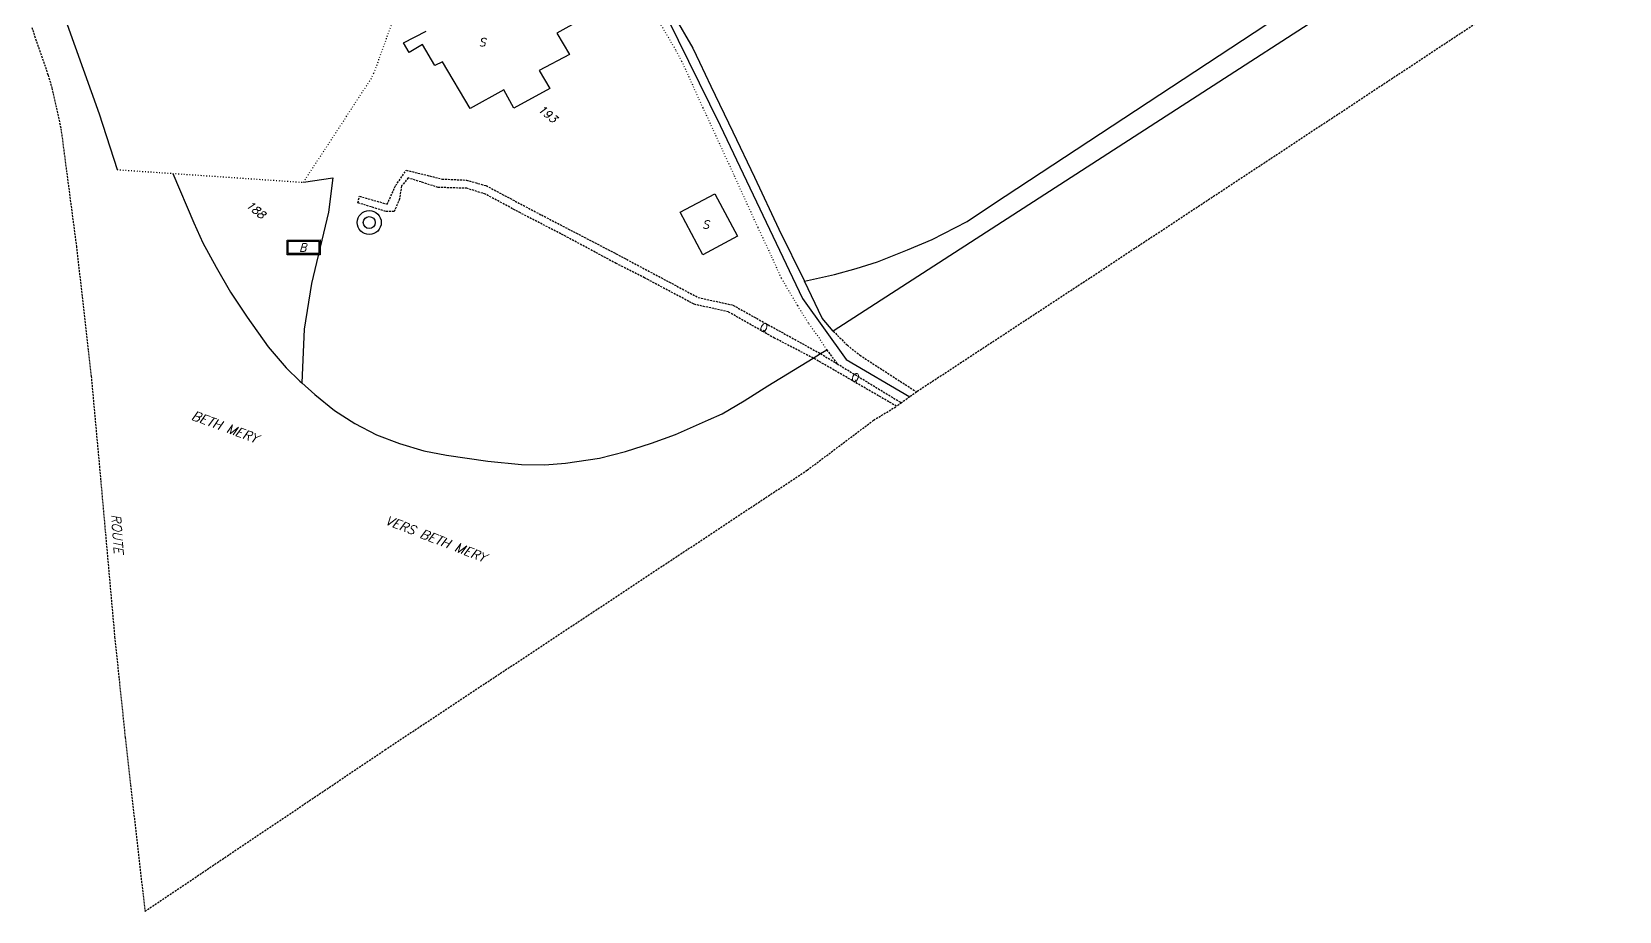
# Model space of a CAD drawing. Extents: x -334462 to -332769, y -29481 to -26664.
# Drawn here: x -333967.5 to -333769.2, y -29481.1 to -29371.2 of the extents above; entities that cross this region are included whole.
import ezdxf
from ezdxf.enums import TextEntityAlignment as Align

# ---------------------------------------------------------------- set-up
doc = ezdxf.new("R2010")
doc.units = 0
doc.header["$MEASUREMENT"] = 0
doc.linetypes.add('DOT', pattern=[0.25, 0, -0.25])
doc.linetypes.add('HIDDEN', pattern=[0.375, 0.25, -0.125])
for name, color, linetype in [('CADAST$$AREA$B$', 7, 'CONTINUOUS'), ('CADASTRAL$AREA', 7, 'CONTINUOUS'), ('DP$DIVIDING$LINE', 7, 'CONTINUOUS'), ('EASEMENT$BOUNDA$', 7, 'CONTINUOUS'), ('MAP$SHEET$BOUND$', 7, 'CONTINUOUS'), ('PARCEL$BOUNDARY', 7, 'CONTINUOUS'), ('PARCEL$NUMBER', 7, 'CONTINUOUS'), ('STATE', 7, 'CONTINUOUS'), ('STREET$TEXT', 7, 'CONTINUOUS'), ('STRUC$$FOOTPRINT', 7, 'CONTINUOUS')]:
    doc.layers.add(name, color=color, linetype=linetype)
doc.styles.add('ITALICT', font='ITALICT', dxfattribs={"height": 0.2})

# ---------------------------------------------------------------- blocks, each defined once
blk = doc.blocks.new('BASSIN')
at = {"layer": 'CADASTRAL$AREA', "color": 7, "linetype": 'Continuous'}
for points in [[(-1.95, 0.92), (2.17, 0.93), (2.17, -0.93), (-1.95, -0.93)], [(-1.82, 0.77), (2.01, 0.77), (2.01, -0.77), (-1.82, -0.77)]]:
    blk.add_lwpolyline(points, close=True, dxfattribs=at)
at = {"layer": 'CADASTRAL$AREA', "color": 7, "linetype": 'Continuous', "style": 'ITALICT'}
blk.add_text('B', height=1, rotation=359.9999, dxfattribs=at).set_placement((0, 0), align=Align.MIDDLE)
blk = doc.blocks.new('PUIT')
at = {"layer": 'STATE', "color": 7, "linetype": 'Continuous'}
for radius in [1.5, 0.75]:
    blk.add_circle((0, 0), radius, dxfattribs=at)

msp = doc.modelspace()

# ---------------------------------------------------------------- linework, layer by layer
at = {"layer": 'CADAST$$AREA$B$', "color": 7, "linetype": 'HIDDEN'}
for p, q in [((-333856.95, -29416.17), (-333857.81, -29416.78)), ((-333858.85, -29417.53), (-333859.46, -29417.96)), ((-333857.81, -29416.78), (-333858.85, -29417.53))]:
    msp.add_line(p, q, dxfattribs=at)
for points in [[(-333695.55, -29309.7), (-333712.34, -29320.78), (-333835.97, -29402.39), (-333851.34, -29412.49), (-333856.95, -29416.17)], [(-333967.51, -29370.62), (-333965.47, -29376.56), (-333964.99, -29378.16), (-333963.86, -29383.27), (-333961.93, -29397.97), (-333960.08, -29414.21), (-333958.89, -29427.24), (-333957.15, -29446.78), (-333955.83, -29459.37), (-333953.37, -29481.07), (-333923.39, -29460.91), (-333918.97, -29457.97), (-333870.62, -29425.94), (-333862.33, -29419.7), (-333859.46, -29417.96)]]:
    msp.add_lwpolyline(points, dxfattribs=at)
at = {"layer": 'DP$DIVIDING$LINE', "color": 2, "linetype": 'HIDDEN'}
for p, q in [((-333868.19, -29410.91), (-333866.89, -29412.64)), ((-333866.89, -29412.64), (-333858.85, -29417.53))]:
    msp.add_line(p, q, dxfattribs=at)
msp.add_lwpolyline([(-333867.37, -29408.57), (-333865.61, -29410.34), (-333864.04, -29411.58), (-333856.95, -29416.17)], dxfattribs=at)
at = {"layer": 'EASEMENT$BOUNDA$', "color": 3, "linetype": 'HIDDEN'}
msp.add_line((-333868.97, -29411.38), (-333866.89, -29412.64), dxfattribs=at)
for points in [[(-333869.88, -29411.94), (-333874.7, -29409.45), (-333880.48, -29406.17), (-333884.76, -29405.21), (-333890.95, -29401.91), (-333894.48, -29400.12), (-333901.39, -29396.41), (-333906.46, -29393.8), (-333910.81, -29391.46), (-333913.15, -29390.72), (-333916.73, -29390.61), (-333920.47, -29389.43), (-333921.31, -29390.42), (-333921.56, -29392.04), (-333922.22, -29393.61), (-333923.29, -29393.61), (-333926.75, -29392.53), (-333926.56, -29391.71), (-333923.09, -29392.7), (-333922.05, -29390.39), (-333920.71, -29388.46), (-333916.23, -29389.56), (-333913.2, -29389.7), (-333910.75, -29390.39), (-333903.84, -29394.05), (-333894.52, -29398.89), (-333884.25, -29404.36), (-333879.9, -29405.32), (-333875.51, -29407.77), (-333868.97, -29411.38)], [(-333859.46, -29417.96), (-333864.67, -29414.94), (-333869.88, -29411.94)]]:
    msp.add_lwpolyline(points, dxfattribs=at)
at = {"layer": 'MAP$SHEET$BOUND$', "color": 6, "linetype": 'Continuous'}
msp.add_lwpolyline([(-333884.54, -29199.94), (-333883.51, -29201.54), (-333893.03, -29221.63), (-333899.16, -29227.22), (-333912.34, -29240.03), (-333921.78, -29246.39), (-333929.38, -29255.3), (-333939.51, -29270.07), (-333943.13, -29277.01), (-333947.64, -29291.86), (-333949.38, -29305.08), (-333943.63, -29307.13), (-333936.7, -29306.43), (-333929.68, -29308.13), (-333924.69, -29310.42), (-333921.57, -29313.47), (-333919.18, -29316.9), (-333911, -29330.04), (-333905.01, -29340.16), (-333888.06, -29369.49), (-333881.49, -29382.87), (-333871.23, -29404.5), (-333865.76, -29412.12), (-333857.81, -29416.78)], dxfattribs=at)
at = {"layer": 'PARCEL$BOUNDARY', "color": 2, "linetype": 'DOT'}
for p, q in [((-333956.84, -29388.39), (-333949.9, -29388.86)), ((-333949.9, -29388.86), (-333933.57, -29389.97))]:
    msp.add_line(p, q, dxfattribs=at)
at = {"layer": 'PARCEL$BOUNDARY', "color": 7, "linetype": 'Continuous'}
for p, q in [((-333869.88, -29411.94), (-333868.97, -29411.38)), ((-333868.97, -29411.38), (-333868.19, -29410.91))]:
    msp.add_line(p, q, dxfattribs=at)
for points in [[(-333706.36, -29303.81), (-333708.04, -29304.93), (-333730.97, -29320.29), (-333759.16, -29338.63), (-333867.37, -29408.57)], [(-333966.12, -29358.33), (-333967.06, -29359.03), (-333959.09, -29381.41), (-333956.84, -29388.39)], [(-333889.94, -29364.45), (-333887.29, -29369.12), (-333884.93, -29373.19), (-333884.07, -29374.95), (-333882.66, -29377.97), (-333879.93, -29383.66), (-333877.23, -29389.34), (-333874.16, -29395.83), (-333870.98, -29402.34)], [(-333870.98, -29402.34), (-333867.22, -29401.49), (-333864.51, -29400.76), (-333861.84, -29399.91), (-333858.1, -29398.41), (-333855.02, -29397.12), (-333850.64, -29394.85), (-333847.34, -29392.68), (-333810.3, -29368.29)], [(-333949.9, -29388.86), (-333947.25, -29395.03), (-333946.12, -29397.53), (-333944.46, -29400.56), (-333942.68, -29403.7), (-333940.6, -29406.84), (-333937.96, -29410.54), (-333935.73, -29413.15), (-333934.03, -29414.82), (-333933.78, -29415.04)], [(-333933.57, -29389.97), (-333929.88, -29389.43), (-333930.43, -29393.71), (-333932.54, -29402.6), (-333933.47, -29408.31), (-333933.78, -29415.04)], [(-333867.37, -29408.57), (-333868.76, -29406.95), (-333870.98, -29402.34)], [(-333933.78, -29415.04), (-333932.14, -29416.48), (-333929.69, -29418.49), (-333927.15, -29420.12), (-333924.43, -29421.52), (-333921.56, -29422.61), (-333918.54, -29423.52), (-333915.67, -29424.05), (-333910.53, -29424.81), (-333906.3, -29425.22), (-333903.39, -29425.26), (-333900.82, -29425.07), (-333896.59, -29424.43), (-333893.34, -29423.63), (-333890.07, -29422.57), (-333887.07, -29421.47), (-333882.94, -29419.65), (-333881.26, -29418.89), (-333878.52, -29417.26), (-333875.53, -29415.41), (-333869.88, -29411.94)]]:
    msp.add_lwpolyline(points, dxfattribs=at)
at = {"layer": 'PARCEL$BOUNDARY', "color": 2, "linetype": 'DOT'}
for points in [[(-333868.19, -29410.91), (-333869.11, -29409.46), (-333870.48, -29407.56), (-333871.82, -29405.38), (-333873.85, -29401.96), (-333875.09, -29399.19), (-333876.77, -29395.64), (-333879.79, -29389), (-333883.63, -29380.68), (-333886.28, -29374.86), (-333887.04, -29373.44), (-333889.44, -29369.36), (-333895.09, -29359.59), (-333897.89, -29354.85)], [(-333933.57, -29389.97), (-333925.12, -29377.05), (-333924.76, -29376.34), (-333919.9, -29362.99)]]:
    msp.add_lwpolyline(points, dxfattribs=at)
at = {"layer": 'STRUC$$FOOTPRINT', "color": 1, "linetype": 'Continuous'}
msp.add_line((-333886.5, -29393.72), (-333882.16, -29391.41), dxfattribs=at)
for points in [[(-333898.83, -29369.63), (-333901.92, -29371.33), (-333900.33, -29374.02), (-333904.12, -29376.01), (-333902.78, -29378.25), (-333907.27, -29380.72), (-333908.54, -29378.4), (-333912.72, -29380.75), (-333916.2, -29374.9), (-333917.13, -29375.36), (-333918.68, -29372.77), (-333920.34, -29373.76), (-333921.05, -29372.55), (-333918.22, -29371.1)], [(-333882.16, -29391.41), (-333879.34, -29396.69), (-333883.67, -29399.03), (-333886.5, -29393.72)]]:
    msp.add_lwpolyline(points, dxfattribs=at)

# ---------------------------------------------------------------- block references
at = {"layer": 'CADASTRAL$AREA', "color": 7, "linetype": 'Continuous'}
msp.add_blockref('BASSIN', (-333933.64, -29398.11), dxfattribs=at)
at = {"layer": 'STATE', "color": 7, "linetype": 'Continuous'}
msp.add_blockref('PUIT', (-333925.34, -29395), dxfattribs=at)

# ---------------------------------------------------------------- texts
at = {"layer": 'EASEMENT$BOUNDA$', "color": 3, "linetype": 'Continuous', "style": 'ITALICT'}
for p in [(-333876.16, -29408.17), (-333864.73, -29414.41)]:
    msp.add_text('Q', height=1, dxfattribs=at).set_placement(p, align=Align.MIDDLE)
at = {"layer": 'PARCEL$NUMBER', "color": 7, "linetype": 'Continuous', "style": 'ITALICT'}
for s, p in [('193', (-333903.05, -29381.41)), ('188', (-333939.51, -29393.39))]:
    msp.add_text(s, height=1, rotation=320.5917, dxfattribs=at).set_placement(p, align=Align.MIDDLE)
at = {"layer": 'STREET$TEXT', "color": 7, "linetype": 'Continuous', "style": 'ITALICT'}
for s, rotation, p in [('BETH MERY', 339.7455, (-333947.63, -29419.58)), ('ROUTE', 273.8081, (-333957.55, -29431.48)), ('VERS BETH MERY', 338.7562, (-333923.42, -29432.66))]:
    msp.add_text(s, height=1.15, rotation=rotation, dxfattribs=at).set_placement(p)
at = {"layer": 'STRUC$$FOOTPRINT', "color": 1, "linetype": 'Continuous', "style": 'ITALICT'}
for p in [(-333911.23, -29372.47), (-333883.31, -29395.25)]:
    msp.add_text('S', height=1, dxfattribs=at).set_placement(p, align=Align.MIDDLE)

doc.saveas('drawing.dxf')
